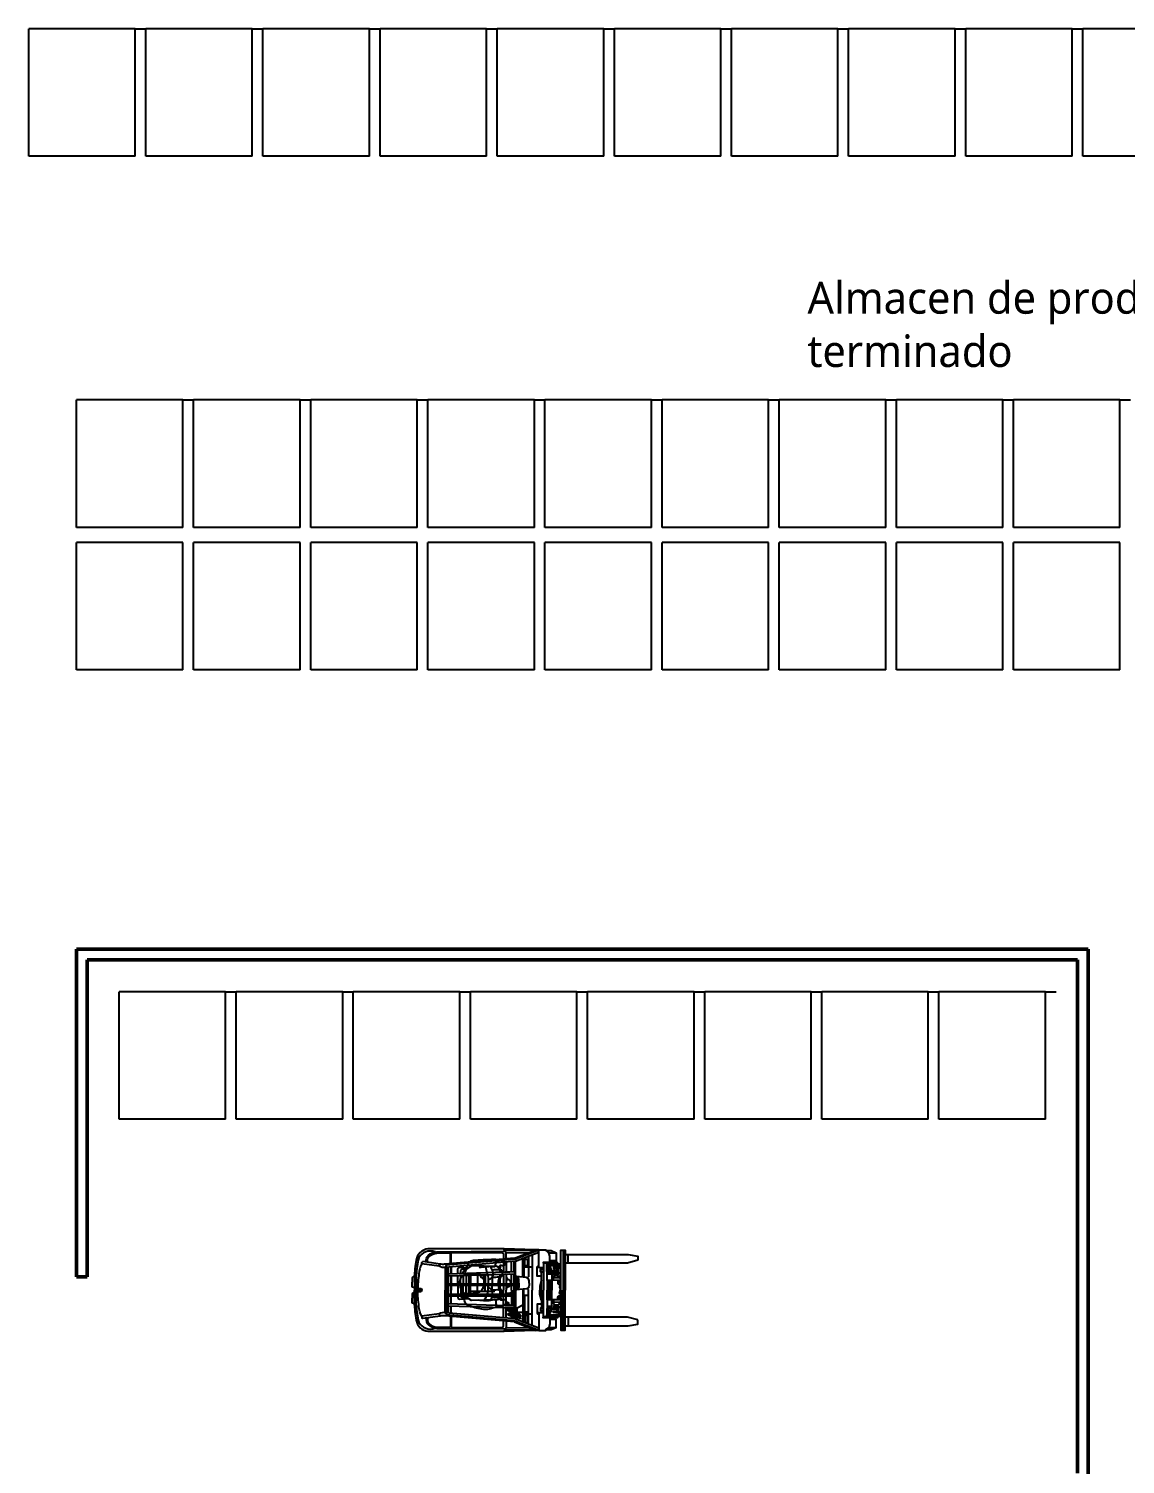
# Model space of a CAD drawing. Header units: millimetres. Extents: x 44692 to 333458, y -26854 to 14445.
# Drawn here: x 315722 to 326021, y -6232 to 7253 of the extents above; entities that cross this region are included whole.
import ezdxf

# ---------------------------------------------------------------- set-up
doc = ezdxf.new("R2010")
doc.units = ezdxf.units.MM
doc.header["$LTSCALE"] = 100
doc.linetypes.add('DASHEDX2', pattern=[3.048, 2.54, -0.508])
for name, color, linetype in [('Area proceso', 90, 'DASHEDX2'), ('Mesas-estantes', 230, 'Continuous'), ('Personal', 171, 'Continuous'), ('rotulo', 211, 'Continuous'), ('Transporte semielaborado', 30, 'Continuous')]:
    doc.layers.add(name, color=color, linetype=linetype)
doc.layers.add('Paredes', color=7, linetype='Continuous', lineweight=50)
doc.styles.add('OpenSans', font='OpenSans-Regular.ttf')

# ---------------------------------------------------------------- blocks, each defined once
blk = doc.blocks.new('pa17-16')
for points, knots in [([(5.558, 2.439), (5.555, 2.422), (5.552, 2.385), (5.549, 2.333), (5.571, 2.26), (5.543, 2.259), (5.503, 2.253), (5.479, 2.243), (5.478, 2.281), (5.45, 2.344), (5.466, 2.423), (5.478, 2.503), (5.512, 2.58), (5.555, 2.585), (5.608, 2.596), (5.634, 2.6)], [0, 0, 0, 0, 0.404899, 0.829805, 1.276298, 1.516647, 1.885942, 2.122553, 2.418487, 2.881882, 3.382407, 3.897515, 4.613825, 5.020942, 5.393355, 5.393355, 5.393355, 5.393355]), ([(5.62, 2.554), (5.619, 2.543), (5.615, 2.525), (5.622, 2.49), (5.635, 2.429), (5.661, 2.406), (5.685, 2.391), (5.732, 2.383), (5.772, 2.384), (5.788, 2.397), (5.802, 2.427), (5.815, 2.416), (5.832, 2.43), (5.838, 2.457), (5.832, 2.504), (5.834, 2.562), (5.814, 2.594), (5.794, 2.628), (5.731, 2.639), (5.704, 2.63), (5.668, 2.626), (5.644, 2.605), (5.623, 2.596), (5.621, 2.567), (5.62, 2.554)], [0, 0, 0, 0, 0.297584, 0.631064, 1.068635, 1.39533, 1.69617, 2.097861, 2.458938, 2.716293, 3.010442, 3.199165, 3.447293, 3.731671, 4.119196, 4.541864, 4.881702, 5.22714, 5.673063, 5.989311, 6.327668, 6.644571, 6.906626, 7.259736, 7.259736, 7.259736, 7.259736]), ([(5.82, 2.585), (5.837, 2.582), (5.882, 2.567), (5.976, 2.542), (5.972, 2.461), (5.979, 2.393), (5.981, 2.315), (5.989, 2.261), (5.969, 2.266), (5.94, 2.266), (5.906, 2.267), (5.901, 2.281), (5.909, 2.318), (5.901, 2.361), (5.902, 2.401), (5.896, 2.424), (5.893, 2.435)], [6.682038, 6.682038, 6.682038, 6.682038, 7.076266, 7.806153, 8.304227, 8.77662, 9.284333, 9.649979, 9.844608, 10.160206, 10.472731, 10.661147, 10.998544, 11.371438, 11.724832, 12.051545, 12.051545, 12.051545, 12.051545]), ([(5.672, 2.399), (5.675, 2.395), (5.684, 2.383), (5.704, 2.372), (5.735, 2.37), (5.774, 2.373), (5.809, 2.387), (5.812, 2.401), (5.814, 2.42)], [0.121052, 0.121052, 0.121052, 0.121052, 0.297289, 0.584433, 0.895396, 1.26174, 1.600834, 1.760925, 1.760925, 1.760925, 1.760925]), ([(5.491, 2.248), (5.494, 2.237), (5.498, 2.215), (5.497, 2.181), (5.512, 2.145), (5.557, 2.147), (5.563, 2.168), (5.55, 2.213), (5.575, 2.2), (5.591, 2.209), (5.574, 2.226), (5.562, 2.234), (5.556, 2.252), (5.556, 2.26)], [0, 0, 0, 0, 0.324329, 0.654038, 0.980089, 1.31306, 1.562526, 1.890179, 2.123217, 2.319335, 2.559559, 2.78492, 3.066636, 3.066636, 3.066636, 3.066636]), ([(5.552, 2.381), (5.573, 2.365), (5.622, 2.34), (5.692, 2.338), (5.795, 2.332), (5.838, 2.352), (5.881, 2.361), (5.902, 2.366)], [0, 0, 0, 0, 0.49262, 0.970296, 1.525877, 1.91054, 2.357805, 2.357805, 2.357805, 2.357805]), ([(5.555, 2.321), (5.56, 2.315), (5.571, 2.304), (5.589, 2.292), (5.625, 2.291), (5.661, 2.297), (5.673, 2.315), (5.686, 2.33), (5.691, 2.338)], [0, 0, 0, 0, 0.262594, 0.520609, 0.853848, 1.185107, 1.43842, 1.738028, 1.738028, 1.738028, 1.738028]), ([(5.587, 2.295), (5.587, 2.288), (5.587, 2.267), (5.588, 2.187), (5.635, 2.19), (5.667, 2.213), (5.661, 2.262), (5.66, 2.288), (5.661, 2.301)], [0.078483, 0.078483, 0.078483, 0.078483, 0.321516, 0.797556, 1.122606, 1.448668, 1.830958, 2.166281, 2.166281, 2.166281, 2.166281]), ([(5.771, 2.336), (5.774, 2.331), (5.779, 2.32), (5.795, 2.295), (5.815, 2.285), (5.861, 2.291), (5.884, 2.306), (5.899, 2.312), (5.906, 2.315)], [0, 0, 0, 0, 0.233477, 0.532145, 0.79329, 1.163492, 1.458071, 1.725911, 1.725911, 1.725911, 1.725911]), ([(5.794, 2.299), (5.795, 2.286), (5.798, 2.261), (5.804, 2.2), (5.826, 2.187), (5.867, 2.191), (5.876, 2.212), (5.872, 2.261), (5.871, 2.286), (5.871, 2.298)], [0, 0, 0, 0, 0.353805, 0.775896, 1.041599, 1.377968, 1.615337, 2.001902, 2.313716, 2.313716, 2.313716, 2.313716]), ([(5.971, 2.265), (5.97, 2.255), (5.969, 2.234), (5.979, 2.202), (5.967, 2.164), (5.922, 2.163), (5.913, 2.183), (5.923, 2.229), (5.899, 2.213), (5.882, 2.221), (5.898, 2.24), (5.908, 2.248), (5.912, 2.262), (5.913, 2.268)], [0.038839, 0.038839, 0.038839, 0.038839, 0.324329, 0.654038, 0.980089, 1.31306, 1.562526, 1.890179, 2.123217, 2.319335, 2.559559, 2.78492, 2.989829, 2.989829, 2.989829, 2.989829])]:
    blk.add_open_spline(points, degree=3, knots=knots)

msp = doc.modelspace()

# ---------------------------------------------------------------- linework, layer by layer
at = {"layer": 'Area proceso'}
for p, q in [((316722.452, 7252.611), (316822.452, 7252.611)), ((317822.452, 7252.611), (317922.452, 7252.611)), ((318922.452, 7252.611), (319022.452, 7252.611)), ((320022.452, 7252.611), (320122.452, 7252.611)), ((321122.452, 7252.611), (321222.452, 7252.611)), ((322222.452, 7252.611), (322322.452, 7252.611)), ((323322.452, 7252.611), (323422.452, 7252.611)), ((324422.452, 7252.611), (324522.452, 7252.611)), ((325522.452, 7252.611), (325622.452, 7252.611)), ((317171.035, 3765.998), (317271.035, 3765.998)), ((318271.035, 3765.998), (318371.035, 3765.998)), ((319371.035, 3765.998), (319471.035, 3765.998)), ((320471.035, 3765.998), (320571.035, 3765.998)), ((321571.035, 3765.998), (321671.035, 3765.998)), ((322671.035, 3765.998), (322771.035, 3765.998)), ((323771.035, 3765.998), (323871.035, 3765.998)), ((324871.035, 3765.998), (324971.035, 3765.998)), ((325971.035, 3765.998), (326071.035, 3765.998)), ((317571.035, -1793.124), (317671.035, -1793.124)), ((318671.035, -1793.124), (318771.035, -1793.124)), ((319771.035, -1793.124), (319871.035, -1793.124)), ((320871.035, -1793.124), (320971.035, -1793.124)), ((321971.035, -1793.124), (322071.035, -1793.124)), ((323071.035, -1793.124), (323171.035, -1793.124)), ((324171.035, -1793.124), (324271.035, -1793.124)), ((325271.035, -1793.124), (325371.035, -1793.124))]:
    msp.add_line(p, q, dxfattribs=at)
at = {"layer": 'Mesas-estantes'}
for p, q in [((316222.452, 7252.611), (315722.452, 7252.611)), ((315722.452, 6053.988), (315722.452, 7252.611)), ((316722.452, 7252.611), (316222.452, 7252.611)), ((316722.452, 6053.988), (316722.452, 7252.611)), ((317322.452, 7252.611), (316822.452, 7252.611)), ((316822.452, 6053.988), (316822.452, 7252.611)), ((317822.452, 7252.611), (317322.452, 7252.611)), ((317822.452, 6053.988), (317822.452, 7252.611)), ((318422.452, 7252.611), (317922.452, 7252.611)), ((317922.452, 6053.988), (317922.452, 7252.611)), ((318922.452, 7252.611), (318422.452, 7252.611)), ((318922.452, 6053.988), (318922.452, 7252.611)), ((319522.452, 7252.611), (319022.452, 7252.611)), ((319022.452, 6053.988), (319022.452, 7252.611)), ((320022.452, 7252.611), (319522.452, 7252.611)), ((320022.452, 6053.988), (320022.452, 7252.611)), ((320622.452, 7252.611), (320122.452, 7252.611)), ((320122.452, 6053.988), (320122.452, 7252.611)), ((321122.452, 7252.611), (320622.452, 7252.611)), ((321122.452, 6053.988), (321122.452, 7252.611)), ((321722.452, 7252.611), (321222.452, 7252.611)), ((321222.452, 6053.988), (321222.452, 7252.611)), ((322222.452, 7252.611), (321722.452, 7252.611)), ((322222.452, 6053.988), (322222.452, 7252.611)), ((322822.452, 7252.611), (322322.452, 7252.611)), ((322322.452, 6053.988), (322322.452, 7252.611)), ((323322.452, 7252.611), (322822.452, 7252.611)), ((323322.452, 6053.988), (323322.452, 7252.611)), ((323922.452, 7252.611), (323422.452, 7252.611)), ((323422.452, 6053.988), (323422.452, 7252.611)), ((324422.452, 7252.611), (323922.452, 7252.611)), ((324422.452, 6053.988), (324422.452, 7252.611)), ((325022.452, 7252.611), (324522.452, 7252.611)), ((324522.452, 6053.988), (324522.452, 7252.611)), ((325522.452, 7252.611), (325022.452, 7252.611)), ((325522.452, 6053.988), (325522.452, 7252.611)), ((326122.452, 7252.611), (325622.452, 7252.611)), ((325622.452, 6053.988), (325622.452, 7252.611)), ((316222.452, 6053.988), (315722.452, 6053.988)), ((316722.452, 6053.988), (316222.452, 6053.988)), ((317322.452, 6053.988), (316822.452, 6053.988)), ((317822.452, 6053.988), (317322.452, 6053.988)), ((318422.452, 6053.988), (317922.452, 6053.988)), ((318922.452, 6053.988), (318422.452, 6053.988)), ((319522.452, 6053.988), (319022.452, 6053.988)), ((320022.452, 6053.988), (319522.452, 6053.988)), ((320622.452, 6053.988), (320122.452, 6053.988)), ((321122.452, 6053.988), (320622.452, 6053.988)), ((321722.452, 6053.988), (321222.452, 6053.988)), ((322222.452, 6053.988), (321722.452, 6053.988)), ((322822.452, 6053.988), (322322.452, 6053.988)), ((323322.452, 6053.988), (322822.452, 6053.988)), ((323922.452, 6053.988), (323422.452, 6053.988)), ((324422.452, 6053.988), (323922.452, 6053.988)), ((325022.452, 6053.988), (324522.452, 6053.988)), ((325522.452, 6053.988), (325022.452, 6053.988)), ((326122.452, 6053.988), (325622.452, 6053.988)), ((316671.035, 3765.998), (316171.035, 3765.998)), ((316171.035, 2567.376), (316171.035, 3765.998)), ((317171.035, 3765.998), (316671.035, 3765.998)), ((317171.035, 2567.376), (317171.035, 3765.998)), ((317771.035, 3765.998), (317271.035, 3765.998)), ((317271.035, 2567.376), (317271.035, 3765.998)), ((318271.035, 3765.998), (317771.035, 3765.998)), ((318271.035, 2567.376), (318271.035, 3765.998)), ((318871.035, 3765.998), (318371.035, 3765.998)), ((318371.035, 2567.376), (318371.035, 3765.998)), ((319371.035, 3765.998), (318871.035, 3765.998)), ((319371.035, 2567.376), (319371.035, 3765.998)), ((319971.035, 3765.998), (319471.035, 3765.998)), ((319471.035, 2567.376), (319471.035, 3765.998)), ((320471.035, 3765.998), (319971.035, 3765.998)), ((320471.035, 2567.376), (320471.035, 3765.998)), ((321071.035, 3765.998), (320571.035, 3765.998)), ((320571.035, 2567.376), (320571.035, 3765.998)), ((321571.035, 3765.998), (321071.035, 3765.998)), ((321571.035, 2567.376), (321571.035, 3765.998)), ((322171.035, 3765.998), (321671.035, 3765.998)), ((321671.035, 2567.376), (321671.035, 3765.998)), ((322671.035, 3765.998), (322171.035, 3765.998)), ((322671.035, 2567.376), (322671.035, 3765.998)), ((323271.035, 3765.998), (322771.035, 3765.998)), ((322771.035, 2567.376), (322771.035, 3765.998)), ((323771.035, 3765.998), (323271.035, 3765.998)), ((323771.035, 2567.376), (323771.035, 3765.998)), ((324371.035, 3765.998), (323871.035, 3765.998)), ((323871.035, 2567.376), (323871.035, 3765.998)), ((324871.035, 3765.998), (324371.035, 3765.998)), ((324871.035, 2567.376), (324871.035, 3765.998)), ((325471.035, 3765.998), (324971.035, 3765.998)), ((324971.035, 2567.376), (324971.035, 3765.998)), ((325971.035, 3765.998), (325471.035, 3765.998)), ((325971.035, 2567.376), (325971.035, 3765.998)), ((316671.035, 2567.376), (316171.035, 2567.376)), ((317171.035, 2567.376), (316671.035, 2567.376)), ((317771.035, 2567.376), (317271.035, 2567.376)), ((318271.035, 2567.376), (317771.035, 2567.376)), ((318871.035, 2567.376), (318371.035, 2567.376)), ((319371.035, 2567.376), (318871.035, 2567.376)), ((319971.035, 2567.376), (319471.035, 2567.376)), ((320471.035, 2567.376), (319971.035, 2567.376)), ((321071.035, 2567.376), (320571.035, 2567.376)), ((321571.035, 2567.376), (321071.035, 2567.376)), ((322171.035, 2567.376), (321671.035, 2567.376)), ((322671.035, 2567.376), (322171.035, 2567.376)), ((323271.035, 2567.376), (322771.035, 2567.376)), ((323771.035, 2567.376), (323271.035, 2567.376)), ((324371.035, 2567.376), (323871.035, 2567.376)), ((324871.035, 2567.376), (324371.035, 2567.376)), ((325471.035, 2567.376), (324971.035, 2567.376)), ((325971.035, 2567.376), (325471.035, 2567.376)), ((316671.035, 2427.529), (316171.035, 2427.529)), ((316171.035, 1228.906), (316171.035, 2427.529)), ((317171.035, 2427.529), (316671.035, 2427.529)), ((317171.035, 1228.906), (317171.035, 2427.529)), ((317771.035, 2427.529), (317271.035, 2427.529)), ((317271.035, 1228.906), (317271.035, 2427.529)), ((318271.035, 2427.529), (317771.035, 2427.529)), ((318271.035, 1228.906), (318271.035, 2427.529)), ((318871.035, 2427.529), (318371.035, 2427.529)), ((318371.035, 1228.906), (318371.035, 2427.529)), ((319371.035, 2427.529), (318871.035, 2427.529)), ((319371.035, 1228.906), (319371.035, 2427.529)), ((319971.035, 2427.529), (319471.035, 2427.529)), ((319471.035, 1228.906), (319471.035, 2427.529)), ((320471.035, 2427.529), (319971.035, 2427.529)), ((320471.035, 1228.906), (320471.035, 2427.529)), ((321071.035, 2427.529), (320571.035, 2427.529)), ((320571.035, 1228.906), (320571.035, 2427.529)), ((321571.035, 2427.529), (321071.035, 2427.529)), ((321571.035, 1228.906), (321571.035, 2427.529)), ((322171.035, 2427.529), (321671.035, 2427.529)), ((321671.035, 1228.906), (321671.035, 2427.529)), ((322671.035, 2427.529), (322171.035, 2427.529)), ((322671.035, 1228.906), (322671.035, 2427.529)), ((323271.035, 2427.529), (322771.035, 2427.529)), ((322771.035, 1228.906), (322771.035, 2427.529)), ((323771.035, 2427.529), (323271.035, 2427.529)), ((323771.035, 1228.906), (323771.035, 2427.529)), ((324371.035, 2427.529), (323871.035, 2427.529)), ((323871.035, 1228.906), (323871.035, 2427.529)), ((324871.035, 2427.529), (324371.035, 2427.529)), ((324871.035, 1228.906), (324871.035, 2427.529)), ((325471.035, 2427.529), (324971.035, 2427.529)), ((324971.035, 1228.906), (324971.035, 2427.529)), ((325971.035, 2427.529), (325471.035, 2427.529)), ((325971.035, 1228.906), (325971.035, 2427.529)), ((316671.035, 1228.906), (316171.035, 1228.906)), ((317171.035, 1228.906), (316671.035, 1228.906)), ((317771.035, 1228.906), (317271.035, 1228.906)), ((318271.035, 1228.906), (317771.035, 1228.906)), ((318871.035, 1228.906), (318371.035, 1228.906)), ((319371.035, 1228.906), (318871.035, 1228.906)), ((319971.035, 1228.906), (319471.035, 1228.906)), ((320471.035, 1228.906), (319971.035, 1228.906)), ((321071.035, 1228.906), (320571.035, 1228.906)), ((321571.035, 1228.906), (321071.035, 1228.906)), ((322171.035, 1228.906), (321671.035, 1228.906)), ((322671.035, 1228.906), (322171.035, 1228.906)), ((323271.035, 1228.906), (322771.035, 1228.906)), ((323771.035, 1228.906), (323271.035, 1228.906)), ((324371.035, 1228.906), (323871.035, 1228.906)), ((324871.035, 1228.906), (324371.035, 1228.906)), ((325471.035, 1228.906), (324971.035, 1228.906)), ((325971.035, 1228.906), (325471.035, 1228.906)), ((317071.035, -1793.124), (316571.035, -1793.124)), ((316571.035, -2991.747), (316571.035, -1793.124)), ((317571.035, -1793.124), (317071.035, -1793.124)), ((317571.035, -2991.747), (317571.035, -1793.124)), ((318171.035, -1793.124), (317671.035, -1793.124)), ((317671.035, -2991.747), (317671.035, -1793.124)), ((318671.035, -1793.124), (318171.035, -1793.124)), ((318671.035, -2991.747), (318671.035, -1793.124)), ((319271.035, -1793.124), (318771.035, -1793.124)), ((318771.035, -2991.747), (318771.035, -1793.124)), ((319771.035, -1793.124), (319271.035, -1793.124)), ((319771.035, -2991.747), (319771.035, -1793.124)), ((320371.035, -1793.124), (319871.035, -1793.124)), ((319871.035, -2991.747), (319871.035, -1793.124)), ((320871.035, -1793.124), (320371.035, -1793.124)), ((320871.035, -2991.747), (320871.035, -1793.124)), ((321471.035, -1793.124), (320971.035, -1793.124)), ((320971.035, -2991.747), (320971.035, -1793.124)), ((321971.035, -1793.124), (321471.035, -1793.124)), ((321971.035, -2991.747), (321971.035, -1793.124)), ((322571.035, -1793.124), (322071.035, -1793.124)), ((322071.035, -2991.747), (322071.035, -1793.124)), ((323071.035, -1793.124), (322571.035, -1793.124)), ((323071.035, -2991.747), (323071.035, -1793.124)), ((323671.035, -1793.124), (323171.035, -1793.124)), ((323171.035, -2991.747), (323171.035, -1793.124)), ((324171.035, -1793.124), (323671.035, -1793.124)), ((324171.035, -2991.747), (324171.035, -1793.124)), ((324771.035, -1793.124), (324271.035, -1793.124)), ((324271.035, -2991.747), (324271.035, -1793.124)), ((325271.035, -1793.124), (324771.035, -1793.124)), ((325271.035, -2991.747), (325271.035, -1793.124)), ((317071.035, -2991.747), (316571.035, -2991.747)), ((317571.035, -2991.747), (317071.035, -2991.747)), ((318171.035, -2991.747), (317671.035, -2991.747)), ((318671.035, -2991.747), (318171.035, -2991.747)), ((319271.035, -2991.747), (318771.035, -2991.747)), ((319771.035, -2991.747), (319271.035, -2991.747)), ((320371.035, -2991.747), (319871.035, -2991.747)), ((320871.035, -2991.747), (320371.035, -2991.747)), ((321471.035, -2991.747), (320971.035, -2991.747)), ((321971.035, -2991.747), (321471.035, -2991.747)), ((322571.035, -2991.747), (322071.035, -2991.747)), ((323071.035, -2991.747), (322571.035, -2991.747)), ((323671.035, -2991.747), (323171.035, -2991.747)), ((324171.035, -2991.747), (323671.035, -2991.747)), ((324771.035, -2991.747), (324271.035, -2991.747)), ((325271.035, -2991.747), (324771.035, -2991.747))]:
    msp.add_line(p, q, dxfattribs=at)
at = {"layer": 'Paredes'}
for p, q in [((316171.035, -1493.124), (316171.035, -1393.124)), ((316171.035, -1393.124), (325571.035, -1393.124)), ((325571.035, -1393.124), (325671.035, -1393.124)), ((325671.035, -1393.124), (325671.035, -6416.242)), ((316171.035, -4471.27), (316171.035, -1493.124)), ((316271.035, -1493.124), (325571.035, -1493.124)), ((316271.035, -1493.124), (316271.035, -4471.27)), ((325571.035, -1793.124), (325571.035, -1493.124)), ((325571.035, -1493.124), (325571.035, -6316.242)), ((316271.035, -4471.27), (316171.035, -4471.27))]:
    msp.add_line(p, q, dxfattribs=at)
at = {"layer": 'Transporte semielaborado'}
for p, q in [((320187.443, -4207.186), (319491.94, -4207.186)), ((320283.796, -4296.212), (319629.488, -4352.863)), ((320478.473, -4217.665), (320187.443, -4207.186)), ((320363.525, -4474.594), (320363.525, -4298.745)), ((320417.457, -4277.767), (320417.457, -4470.677)), ((320512.781, -4217.665), (320478.473, -4217.665)), ((320294.138, -4325.507), (319632.082, -4382.828)), ((319632.082, -4382.828), (319632.082, -4595.832)), ((319662.518, -4380.193), (319662.518, -4595.832)), ((320283.295, -4425.464), (319662.518, -4445.854)), ((320283.295, -4445.039), (319662.518, -4465.43)), ((320294.138, -4460.072), (320294.138, -4325.507)), ((320373.732, -4381.291), (320373.732, -4475.666)), ((319344.311, -4454.307), (319344.311, -4595.832)), ((319362.591, -4454.307), (319362.591, -4595.832)), ((320206.855, -4474.521), (320218.667, -4496.059)), ((320206.855, -4493.298), (320211.808, -4501.98)), ((320206.855, -4568.291), (320211.808, -4559.609)), ((320206.855, -4587.067), (320218.667, -4565.53)), ((320256.325, -4525.983), (320246.054, -4525.983)), ((320256.325, -4535.606), (320246.076, -4535.606)), ((320308.096, -4525.983), (320294.138, -4525.983)), ((320308.106, -4535.606), (320294.138, -4535.606)), ((320398.368, -4478.252), (320300.96, -4468.026)), ((320398.368, -4583.337), (320300.96, -4593.563)), ((319344.311, -4737.356), (319344.311, -4595.832)), ((319362.591, -4737.356), (319362.591, -4595.832)), ((319632.082, -4808.835), (319632.082, -4595.832)), ((319662.518, -4811.47), (319662.518, -4595.832)), ((320294.138, -4601.517), (320294.138, -4736.082)), ((320363.525, -4586.995), (320363.525, -4892.919)), ((320373.732, -4822.945), (320373.732, -4585.923)), ((320417.457, -4913.897), (320417.457, -4590.912)), ((320283.796, -4895.451), (319629.488, -4838.801)), ((320294.138, -4866.156), (319632.082, -4808.835)), ((320283.295, -4746.624), (319662.518, -4726.233)), ((320283.295, -4766.2), (319662.518, -4745.809)), ((320253.177, -4745.634), (320228.23, -4721.452)), ((320256.325, -4791.239), (320243.262, -4781.871)), ((320256.325, -4829.681), (320246.394, -4822.559)), ((320294.138, -4731.591), (320294.138, -4866.156)), ((320351.524, -4840.966), (320294.138, -4785.339)), ((320347.421, -4856.572), (320294.138, -4818.358)), ((320342.559, -4850.214), (320351.524, -4840.966)), ((320187.443, -4984.477), (319491.94, -4984.477)), ((320478.473, -4973.998), (320180.594, -4984.477)), ((320321.953, -4876.749), (320294.138, -4856.8)), ((320339.914, -4867.039), (320347.421, -4856.572)), ((320512.781, -4973.998), (320478.473, -4973.998))]:
    msp.add_line(p, q, dxfattribs=at)
for points in [[(319457.419, -4333.213, -0.29174969), (319476.014, -4268.891, -0.172494081), (319553.875, -4235.599), (320197.709, -4230.734)], [(319471.567, -4335.218, -0.325315952), (319484.483, -4278.292, -0.172083713), (319554.327, -4248.247), (319684.422, -4247.264)], [(319689.792, -4247.224), (320166.796, -4243.619, -0.416428404), (320180.475, -4257.195), (320180.475, -4305.158)], [(320512.781, -4378.334), (320512.781, -4217.665), (320579.64, -4217.665), (320579.64, -4224.028), (320628.989, -4224.028), (320675.154, -4244.709), (320675.154, -4320.005), (320644.377, -4335.383), (320556.273, -4335.383, 1), (320556.273, -4344.067, 0.574725905)], [(319414.292, -4349.257, 0.128393173), (319387.469, -4444.239, 0.039514736), (319376.114, -4595.832, -1.638148121)], [(319414.292, -4349.257, -0.472690394), (319425.247, -4328.653, 10.017511621)], [(319632.082, -4382.828, -0.174403033), (319577.634, -4372.41), (319414.292, -4349.257)], [(319627.401, -4353.117, -0.103685363), (319587.477, -4351.648), (319425.247, -4328.653)], [(319577.634, -4372.41, -0.32735928), (319587.477, -4351.648, -0.32735928)], [(319632.082, -4382.828, 1.046942262), (319627.401, -4353.117, 0.119336662)], [(319752.069, -4442.913), (319752.237, -4397.976, -0.402828584), (319768.56, -4381.17), (319854.119, -4385.699)], [(320150.171, -4429.836), (320151.293, -4403.763, 0.427925372), (320121.426, -4373.916), (319880.446, -4368.812), (319817.008, -4409.503, 0.455962165), (319801.48, -4441.29)], [(320537.307, -4463.636), (320497.393, -4463.636), (320497.393, -4378.334, -1), (320512.781, -4378.334), (320512.781, -4384.697), (320556.273, -4384.697)], [(319344.311, -4469.079, 0.53388347), (319322.328, -4491.425), (319322.328, -4520.968)], [(319344.311, -4572.858, -0.53388347), (319322.328, -4550.511), (319322.328, -4520.968)], [(319384.328, -4595.832), (319384.557, -4581.717), (319407.011, -4581.717, -0.23093741), (319407.011, -4581.717, 1.427368872)], [(319384.328, -4595.832), (319384.557, -4581.717), (319407.011, -4581.717, -0.23093741), (319407.011, -4581.717, 1.427368872)], [(319407.011, -4609.947, 0.43681901), (319407.011, -4581.717, 1.028628327)], [(319407.011, -4581.717, -0.43681901), (319407.011, -4609.947, -1.028628327)], [(320325.461, -4530.794), (320325.461, -4497.529, 0.24620148), (320314.998, -4477.568, 0.052450359), (320298.786, -4467.78, 0.052450359)], [(320325.461, -4530.794), (320325.461, -4564.06, -0.24620148), (320314.998, -4584.021, -0.051997491), (320298.934, -4593.739, -0.051997491)], [(320422.007, -4530.794), (320422.007, -4510.361, 0.293847418), (320398.368, -4478.252, 0.108404505)], [(320422.007, -4530.794), (320422.007, -4551.227, -0.290128044), (320398.643, -4583.308, -0.108404505)], [(320650.2, -4503.849), (320651.275, -4469.475, -0.300444388), (320657.643, -4460.46, -0.188214261), (320698.501, -4460.46, -0.040172044), (320706.61, -4464.401), (320706.61, -4481.67), (320720.802, -4481.67)], [(320720.802, -4563.189), (320710.627, -4563.189, 0.662964921), (320706.167, -4570.889, -0.074694225), (320712.096, -4584.939), (320712.096, -4595.832)], [(319344.311, -4618.805, 0.53388347), (319322.328, -4641.152), (319322.328, -4670.695)], [(319344.311, -4722.584, -0.53388347), (319322.328, -4700.238), (319322.328, -4670.695)], [(319414.292, -4842.407, -0.128393173), (319387.469, -4747.425, -0.039514736), (319376.114, -4595.832, 1.638148121)], [(319384.328, -4595.832), (319384.557, -4609.947), (319407.011, -4609.947, 0.23093741), (319407.011, -4609.947, -1.427368872)], [(319384.328, -4595.832), (319384.557, -4609.947), (319407.011, -4609.947, 0.23093741), (319407.011, -4609.947, -1.427368872)], [(319752.197, -4652.824), (319752.237, -4663.613, 0.402828584), (319768.56, -4680.419), (319854.119, -4675.89)], [(320151.078, -4652.824), (320151.293, -4657.826, -0.427925372), (320121.426, -4687.672), (319880.446, -4692.777), (319818.159, -4652.824)], [(320650.2, -4687.814), (320651.275, -4722.189, 0.300444388), (320657.643, -4731.203, 0.188214261), (320698.501, -4731.203, 0.040172044), (320706.61, -4727.263), (320706.61, -4709.993), (320720.802, -4709.993)], [(320720.802, -4628.474), (320710.627, -4628.474, -0.662964921), (320706.167, -4620.774, 0.074694225), (320712.096, -4606.724), (320712.096, -4595.832)], [(319414.292, -4842.407, 0.472690394), (319425.247, -4863.011, -10.017511621)], [(319632.082, -4808.835, 0.174403033), (319577.634, -4819.254), (319414.292, -4842.407)], [(319627.401, -4838.546, 0.103685363), (319587.477, -4840.015), (319425.247, -4863.011)], [(319577.634, -4819.254, 0.32735928), (319587.477, -4840.015, 0.32735928)], [(319632.082, -4808.835, -1.046942262), (319627.401, -4838.546, -0.119336662)], [(320537.307, -4728.027), (320497.393, -4728.027), (320497.393, -4813.329, 1), (320512.781, -4813.329), (320512.781, -4806.966), (320556.273, -4806.966)], [(320512.781, -4813.329), (320512.781, -4973.998), (320579.64, -4973.998), (320579.64, -4967.635), (320628.989, -4967.635), (320675.154, -4946.955), (320675.154, -4871.658), (320644.377, -4856.28), (320556.273, -4856.28, -1), (320556.273, -4847.596, -0.574725905)], [(319457.419, -4858.45, 0.29174969), (319476.014, -4922.772, 0.172494081), (319553.875, -4956.064), (320197.709, -4960.929)], [(319471.567, -4856.445, 0.325315952), (319484.483, -4913.372, 0.172083713), (319554.327, -4943.416), (319684.422, -4944.399)], [(319689.792, -4944.44), (320166.796, -4948.044, 0.416428404), (320180.475, -4934.468), (320180.475, -4886.506)]]:
    msp.add_lwpolyline(points, format="xyb", dxfattribs=at)
for points in [[(320286.534, -4305.474), (319644.545, -4362.648)], [(319685.183, -4348.04), (319684.422, -4247.264)], [(319685.183, -4348.04), (319684.422, -4247.264)], [(319690.553, -4348), (319689.792, -4247.224)], [(320180.594, -4207.186), (320206.855, -4243.317)], [(320478.473, -4220.489), (320191.344, -4221.976)], [(320206.855, -4243.317), (320424.004, -4241.676)], [(320206.855, -4302.874), (320206.855, -4243.317)], [(320283.796, -4296.212), (320485.733, -4217.665)], [(320286.534, -4305.474), (320512.781, -4219.25)], [(320294.214, -4325.704), (320512.781, -4240.689)], [(320451.788, -4381.291), (320373.732, -4381.291), (320373.732, -4294.774)], [(320451.788, -4264.413), (320451.788, -4595.832)], [(320579.64, -4224.028), (320607.764, -4244.709)], [(320617.315, -4335.383), (320617.846, -4278.645), (320607.764, -4244.709), (320675.154, -4244.709)], [(320720.802, -4595.832), (320720.802, -4220.519), (320740.809, -4220.519), (320740.809, -4595.832)], [(320740.809, -4220.519), (320761.505, -4220.519), (320761.505, -4595.832)], [(320761.505, -4260.765), (320740.809, -4260.765)], [(320761.505, -4260.765), (321353.764, -4260.765), (321442.413, -4276.622), (321442.413, -4315.917)], [(320789.445, -4342.114), (320789.445, -4260.765)], [(319645.277, -4381.686), (319645.277, -4595.832)], [(319685.411, -4378.211), (319685.411, -4445.102)], [(319685.411, -4378.211), (319685.411, -4445.102)], [(319690.781, -4378.211), (319690.781, -4445.102)], [(319780.862, -4441.967), (319781.421, -4413.794), (319782.411, -4402.425), (319796.261, -4396.988), (319833.231, -4399.097)], [(320150.171, -4467.158), (320150.171, -4449.412)], [(320180.475, -4335.348), (320180.475, -4428.841)], [(320180.475, -4448.417), (320180.475, -4538.839)], [(320206.855, -4333.064), (320206.855, -4427.974)], [(320206.855, -4447.55), (320206.855, -4538.839)], [(320256.325, -4426.35), (320256.325, -4328.781)], [(320256.325, -4538.839), (320256.325, -4445.925)], [(320277.122, -4326.98), (320277.122, -4425.666)], [(320277.122, -4445.242), (320277.122, -4538.839)], [(320283.295, -4425.464), (320283.295, -4445.039)], [(320537.19, -4425.993), (320529.229, -4426.018), (320529.229, -4403.256), (320556.273, -4403.256)], [(320537.721, -4595.832), (320537.19, -4425.993), (320556.273, -4425.993)], [(320590.783, -4504.334), (320589.474, -4343.797), (320556.273, -4344.067), (320556.273, -4595.832)], [(320589.474, -4343.797), (320689.879, -4343.797), (320689.879, -4335.383), (320644.377, -4335.383)], [(320675.154, -4320.005), (320617.459, -4320.005)], [(320694.882, -4395.78), (320689.93, -4413.041), (320681.869, -4413.271), (320678.3, -4417.759), (320646.633, -4417.759), (320639.263, -4412.811), (320632.239, -4412.811), (320628.209, -4409.014), (320628.209, -4395.665), (320622.887, -4400.038)], [(320622.887, -4433.714), (320631.318, -4433.294), (320640.185, -4421.326), (320696.033, -4421.326), (320698.682, -4415.227), (320698.682, -4402.339), (320694.882, -4395.78)], [(320636.418, -4442.431), (320636.418, -4595.832)], [(320662.294, -4397.161), (320664.366, -4384.734), (320652.16, -4384.734), (320652.16, -4397.161), (320662.294, -4397.161)], [(320662.294, -4397.161), (320672.203, -4389.868), (320672.203, -4384.734), (320683.181, -4384.734), (320677.692, -4384.734), (320677.692, -4396.545), (320669.479, -4396.545)], [(320685.785, -4409.934), (320685.669, -4400.728), (320682.215, -4397.622), (320675.651, -4408.438), (320685.785, -4409.934)], [(320720.802, -4383.106), (320709.91, -4383.106), (320709.91, -4356.593), (320720.802, -4356.593)], [(320761.505, -4342.114), (320740.809, -4342.114)], [(320761.505, -4372.447), (320740.809, -4372.447)], [(320761.505, -4381.41), (320740.809, -4381.41)], [(320761.505, -4422.773), (320740.809, -4422.773)], [(320761.505, -4431.735), (320740.809, -4431.735)], [(321347.21, -4342.114), (320761.505, -4342.114)], [(321442.413, -4315.917), (321347.21, -4342.114), (321347.21, -4342.114)], [(320283.295, -4538.839), (319662.518, -4538.839)], [(320283.295, -4554.133), (319662.518, -4554.133)], [(319685.411, -4464.678), (319685.411, -4538.839)], [(319685.411, -4464.678), (319685.411, -4538.839)], [(319685.411, -4554.133), (319685.411, -4595.832)], [(319685.411, -4554.133), (319685.411, -4595.832)], [(319690.781, -4464.678), (319690.781, -4538.839)], [(319690.781, -4554.133), (319690.781, -4595.832)], [(319751.742, -4530.794), (319751.997, -4462.491)], [(319751.742, -4530.794), (319751.772, -4538.839)], [(319751.829, -4554.133), (319752.14, -4637.53)], [(319779.099, -4530.794), (319780.474, -4461.555)], [(319779.099, -4530.794), (319779.259, -4538.839)], [(319779.563, -4554.133), (319781.218, -4637.53)], [(319801.48, -4460.865), (319801.48, -4530.794)], [(319801.48, -4538.839), (319801.48, -4530.794)], [(319801.48, -4637.53), (319801.48, -4554.133)], [(319831.786, -4459.87), (319831.786, -4530.794)], [(319831.786, -4538.839), (319831.786, -4530.794)], [(319831.786, -4637.53), (319831.786, -4554.133)], [(319854.849, -4459.112), (319854.849, -4530.794)], [(319854.849, -4538.839), (319854.849, -4530.794)], [(319854.849, -4637.53), (319854.849, -4554.133)], [(319872.175, -4458.543), (319872.175, -4530.794)], [(319872.175, -4538.839), (319872.175, -4530.794)], [(319872.175, -4637.53), (319872.175, -4554.133)], [(319938.731, -4456.357), (319938.731, -4530.794)], [(319938.731, -4538.839), (319938.731, -4530.794)], [(319938.731, -4608.09), (319938.731, -4554.133)], [(320008.992, -4454.049), (320008.992, -4530.794)], [(320008.992, -4538.839), (320008.992, -4530.794)], [(320008.992, -4608.09), (320008.992, -4554.133)], [(320074.034, -4451.913), (320074.034, -4530.794)], [(320074.034, -4538.839), (320074.034, -4530.794)], [(320074.034, -4609.676), (320074.034, -4554.133)], [(320150.171, -4538.839), (320150.171, -4484.835)], [(320150.171, -4576.578), (320150.171, -4554.133)], [(320180.475, -4554.133), (320180.475, -4595.832)], [(320206.855, -4554.133), (320206.855, -4595.832)], [(320256.325, -4595.832), (320256.325, -4554.133)], [(320277.122, -4554.133), (320277.122, -4595.832)], [(320283.295, -4538.839), (320283.295, -4554.133)], [(320294.138, -4460.072), (320294.138, -4530.794)], [(320294.138, -4601.517), (320294.138, -4530.794)], [(320537.421, -4499.886), (320521.136, -4558.15), (320521.136, -4595.832)], [(320720.802, -4503.273), (320590.783, -4504.334), (320590.783, -4595.832)], [(320603.496, -4504.23), (320603.496, -4595.832)], [(320622.063, -4504.078), (320622.063, -4595.832)], [(320706.61, -4481.67), (320650.738, -4479.923)], [(320691.069, -4503.516), (320691.073, -4533.106), (320708.583, -4544.241), (320720.802, -4544.241)], [(320720.802, -4517.198), (320704.321, -4503.407)], [(320761.505, -4468.963), (320740.809, -4468.963)], [(320761.505, -4477.925), (320740.809, -4477.925)], [(320761.505, -4520.667), (320740.809, -4520.667)], [(320761.505, -4529.629), (320740.809, -4529.629)], [(320761.505, -4572.372), (320740.809, -4572.372)], [(320761.505, -4581.334), (320740.809, -4581.334)], [(319645.277, -4809.977), (319645.277, -4595.832)], [(320283.295, -4637.53), (319662.518, -4637.53)], [(320283.295, -4652.824), (319662.518, -4652.824)], [(319685.411, -4637.53), (319685.411, -4595.832)], [(319685.411, -4637.53), (319685.411, -4595.832)], [(319685.411, -4726.985), (319685.411, -4652.824)], [(319685.411, -4726.985), (319685.411, -4652.824)], [(319690.781, -4637.53), (319690.781, -4595.832)], [(319690.781, -4726.985), (319690.781, -4652.824)], [(319781.859, -4652.824), (319782.411, -4659.164), (319796.261, -4664.601), (319833.231, -4662.492)], [(320100.954, -4608.09), (319882.188, -4608.09)], [(320150.171, -4631.753), (320150.171, -4594.267)], [(320150.171, -4631.753), (320150.42, -4637.53)], [(320180.475, -4637.53), (320180.475, -4595.832)], [(320180.475, -4743.246), (320180.475, -4652.824)], [(320206.855, -4637.53), (320206.855, -4595.832)], [(320206.855, -4744.113), (320206.855, -4652.824)], [(320256.325, -4595.832), (320256.325, -4621.682)], [(320256.325, -4621.682), (320256.325, -4637.53)], [(320256.325, -4652.824), (320256.325, -4745.738)], [(320277.122, -4637.53), (320277.122, -4595.832)], [(320277.122, -4746.421), (320277.122, -4652.824)], [(320283.295, -4652.824), (320283.295, -4637.53)], [(320451.788, -4927.25), (320451.788, -4595.832)], [(320537.421, -4691.778), (320521.136, -4633.513), (320521.136, -4595.832)], [(320537.721, -4595.832), (320537.19, -4765.67), (320556.273, -4765.67)], [(320590.783, -4687.33), (320589.474, -4847.867), (320556.273, -4847.596), (320556.273, -4595.832)], [(320720.802, -4688.39), (320590.783, -4687.33), (320590.783, -4595.832)], [(320603.496, -4687.433), (320603.496, -4595.832)], [(320622.063, -4687.585), (320622.063, -4595.832)], [(320636.418, -4749.232), (320636.418, -4595.832)], [(320706.61, -4709.993), (320650.738, -4711.74)], [(320691.069, -4688.148), (320691.073, -4658.558), (320708.583, -4647.422), (320720.802, -4647.422)], [(320720.802, -4674.465), (320704.321, -4688.256)], [(320720.802, -4595.832), (320720.802, -4971.145), (320740.809, -4971.145), (320740.809, -4595.832)], [(320740.809, -4971.145), (320761.505, -4971.145), (320761.505, -4595.832)], [(320761.505, -4610.329), (320740.809, -4610.329)], [(320761.505, -4619.291), (320740.809, -4619.291)], [(320761.505, -4662.034), (320740.809, -4662.034)], [(320761.505, -4670.996), (320740.809, -4670.996)], [(320761.505, -4713.738), (320740.809, -4713.738)], [(320286.534, -4886.19), (319644.545, -4829.015)], [(319685.183, -4843.623), (319684.422, -4944.399)], [(319685.183, -4843.623), (319684.422, -4944.399)], [(319685.411, -4813.452), (319685.411, -4746.561)], [(319685.411, -4813.452), (319685.411, -4746.561)], [(319690.553, -4843.663), (319689.792, -4944.44)], [(319690.781, -4813.452), (319690.781, -4746.561)], [(320180.475, -4856.315), (320180.475, -4762.822)], [(320206.855, -4858.599), (320206.855, -4763.689)], [(320234.022, -4745.005), (320219.265, -4730.7)], [(320256.325, -4807.09), (320235.755, -4792.337)], [(320256.325, -4845.532), (320238.888, -4833.026)], [(320256.325, -4766.624), (320254.926, -4765.268)], [(320256.325, -4765.314), (320256.325, -4862.882)], [(320277.122, -4864.683), (320277.122, -4765.997)], [(320283.295, -4766.2), (320283.295, -4746.624)], [(320342.559, -4850.214), (320294.138, -4803.277)], [(320339.914, -4867.039), (320294.138, -4834.208)], [(320310.248, -4872.196), (320310.282, -4845.787)], [(320310.302, -4829.951), (320310.316, -4818.96)], [(320310.339, -4801.044), (320310.389, -4762.582), (320363.525, -4733.647)], [(320363.525, -4804.994), (320314.414, -4804.994)], [(320451.788, -4822.945), (320373.732, -4822.945), (320373.732, -4896.889)], [(320537.19, -4765.67), (320529.229, -4765.645), (320529.229, -4788.407), (320556.273, -4788.407)], [(320589.474, -4847.867), (320689.879, -4847.867), (320689.879, -4856.28), (320644.377, -4856.28)], [(320622.887, -4757.949), (320631.318, -4758.37), (320640.185, -4770.337), (320696.033, -4770.337), (320698.682, -4776.436), (320698.682, -4789.324), (320694.882, -4795.883)], [(320694.882, -4795.883), (320689.93, -4778.622), (320681.869, -4778.392), (320678.3, -4773.904), (320646.633, -4773.904), (320639.263, -4778.852), (320632.239, -4778.852), (320628.209, -4782.65), (320628.209, -4795.998), (320622.887, -4791.625)], [(320662.294, -4794.502), (320664.366, -4806.93), (320652.16, -4806.93), (320652.16, -4794.502), (320662.294, -4794.502)], [(320662.294, -4794.502), (320672.203, -4801.796), (320672.203, -4806.93), (320683.181, -4806.93), (320677.692, -4806.93), (320677.692, -4795.118), (320669.479, -4795.118)], [(320685.785, -4781.729), (320685.669, -4790.935), (320682.215, -4794.042), (320675.651, -4783.225), (320685.785, -4781.729)], [(320720.802, -4808.557), (320709.91, -4808.557), (320709.91, -4835.07), (320720.802, -4835.07)], [(320761.505, -4722.701), (320740.809, -4722.701)], [(320761.505, -4759.928), (320740.809, -4759.928)], [(320761.505, -4768.89), (320740.809, -4768.89)], [(320761.505, -4810.254), (320740.809, -4810.254)], [(320761.505, -4819.216), (320740.809, -4819.216)], [(320761.505, -4849.549), (320740.809, -4849.549)], [(321347.21, -4849.549), (320761.505, -4849.549)], [(320789.445, -4849.549), (320789.445, -4930.898)], [(321442.413, -4875.746), (321347.21, -4849.549), (321347.21, -4849.549)], [(320180.594, -4984.477), (320206.855, -4948.347)], [(320478.473, -4971.174), (320191.344, -4969.688)], [(320206.855, -4888.79), (320206.855, -4948.347)], [(320206.855, -4948.347), (320424.004, -4949.987)], [(320283.796, -4895.451), (320485.733, -4973.998)], [(320286.534, -4886.19), (320512.781, -4972.413)], [(320294.214, -4865.959), (320512.781, -4950.974)], [(320579.64, -4967.635), (320607.764, -4946.955)], [(320617.315, -4856.28), (320617.846, -4913.018), (320607.764, -4946.955), (320675.154, -4946.955)], [(320675.154, -4871.658), (320617.459, -4871.658)], [(320761.505, -4930.898), (320740.809, -4930.898)], [(320761.505, -4930.898), (321353.764, -4930.898), (321442.413, -4915.042), (321442.413, -4875.746)]]:
    msp.add_lwpolyline(points, dxfattribs=at)
for points in [[(320407.465, -4368.413), (320382.45, -4368.413), (320382.45, -4304.782), (320407.465, -4304.782)], [(320689.879, -4357.654), (320589.643, -4357.654), (320589.643, -4364.55), (320689.879, -4364.55)], [(320622.887, -4442.431), (320590.278, -4442.371), (320589.79, -4382.582), (320622.887, -4382.582)], [(320596.355, -4424.997), (320590.136, -4424.994), (320589.79, -4382.582), (320596.355, -4382.582)], [(320636.418, -4442.431), (320590.279, -4442.431), (320590.279, -4442.431), (320636.418, -4442.431)], [(320622.887, -4424.997), (320596.355, -4424.997), (320596.355, -4405.907), (320622.887, -4405.907)], [(320611.109, -4382.582), (320603.739, -4382.582), (320603.739, -4396.471), (320611.109, -4396.471)], [(320606.338, -4442.431), (320622.887, -4442.431), (320622.887, -4424.997), (320606.338, -4424.997)], [(320703.808, -4446.143), (320652.337, -4446.143), (320652.337, -4430.235), (320703.808, -4430.235)], [(320689.879, -4343.797), (320689.879, -4343.797), (320689.879, -4357.654), (320689.879, -4357.654)], [(320709.91, -4388.939), (320695.583, -4388.939), (320695.583, -4350.76), (320709.91, -4350.76)], [(320380.279, -4644.35), (320412.76, -4644.35), (320412.76, -4804.486), (320380.279, -4804.486)], [(320407.465, -4835.223), (320382.45, -4835.223), (320382.45, -4898.854), (320407.465, -4898.854)], [(320689.879, -4834.01), (320589.643, -4834.01), (320589.643, -4827.113), (320689.879, -4827.113)], [(320622.887, -4749.232), (320590.278, -4749.293), (320589.79, -4809.081), (320622.887, -4809.081)], [(320596.355, -4766.667), (320590.136, -4766.67), (320589.79, -4809.081), (320596.355, -4809.081)], [(320636.418, -4749.232), (320590.279, -4749.232), (320590.279, -4749.232), (320636.418, -4749.232)], [(320622.887, -4766.667), (320596.355, -4766.667), (320596.355, -4785.756), (320622.887, -4785.756)], [(320611.109, -4809.081), (320603.739, -4809.081), (320603.739, -4795.192), (320611.109, -4795.192)], [(320606.338, -4749.232), (320622.887, -4749.232), (320622.887, -4766.667), (320606.338, -4766.667)], [(320703.808, -4745.52), (320652.337, -4745.52), (320652.337, -4761.428), (320703.808, -4761.428)], [(320689.879, -4847.867), (320689.879, -4847.867), (320689.879, -4834.01), (320689.879, -4834.01)], [(320709.91, -4802.724), (320695.583, -4802.724), (320695.583, -4840.903), (320709.91, -4840.903)]]:
    msp.add_lwpolyline(points, close=True, dxfattribs=at)
for centre, radius in [((320702.746, -4520.91), 5.329), ((319396.535, -4595.633), 6.863), ((319396.535, -4596.03), 6.863), ((320218.212, -4719.7), 11.051), ((320702.746, -4670.754), 5.329), ((320232.211, -4781.87), 11.051), ((320235.343, -4822.559), 11.051)]:
    msp.add_circle(centre, radius, dxfattribs=at)
for centre, radius, start, end in [((320323.5, -4509.822), 980.761, 167.3159825, 176.7551135), ((320341.78, -4509.822), 980.761, 167.3159825, 176.7551135), ((319486.113, -4332.353), 125.302, 87.3344536, 162.4032423), ((319493.358, -4351.403), 122.445, 68.427947, 152.2929369), ((320177.216, -4466.383), 12.404, 74.7647051, 136.6296328), ((320301.756, -4460.44), 7.628, 177.23547, 264.0067629), ((320403.329, -4462.914), 16.121, 252.0785656, 331.2114963), ((320403.329, -4598.675), 16.121, 28.7885037, 107.9214344), ((320177.216, -4595.206), 12.404, 223.3703672, 285.2352949), ((320301.756, -4601.149), 7.628, 95.9932371, 182.76453), ((320323.5, -4681.841), 980.761, 183.2448865, 192.6840175), ((320341.78, -4681.841), 980.761, 183.2448865, 192.6840175), ((319482.021, -4862.315), 120.505, 196.8228056, 274.7214384), ((319493.358, -4840.26), 122.445, 207.7070631, 291.572053)]:
    msp.add_arc(centre, radius, start, end, dxfattribs=at)
at = {"layer": 'Transporte semielaborado', "extrusion": (0, 0, -1)}
for start_param, end_param in [(1.498188003, 2.447844277), (2.86345869, 3.368597376), (6.782070835, 7.636379381), (4.002870838, 5.429484973), (5.933058898, 6.477468483)]:
    msp.add_ellipse((320224.333, -4530.794), major_axis=(0.35, -106.735), ratio=0.864837928, start_param=start_param, end_param=end_param, dxfattribs=at)
at = {"layer": 'Transporte semielaborado'}
for points, knots in [([(320140.751, -4538.839), (320140.059, -4529.04), (320140.622, -4519.117), (320144.784, -4497.047), (320149.241, -4485.142), (320161.598, -4464.291), (320168.199, -4457.865), (320168.861, -4457.215)], [1.492566747, 1.492566747, 1.492566747, 1.492566747, 1.789220965, 1.789220965, 2.175062953, 2.175062953, 2.559793281, 2.559793281, 2.559793281, 2.559793281]), ([(320168.199, -4603.724), (320162.519, -4597.711), (320157.516, -4590.771), (320148.613, -4574.234), (320145.042, -4564.392), (320142.885, -4554.133)], [0.7441190243, 0.7441190243, 0.7441190243, 0.7441190243, 1.0175369894, 1.0175369894, 1.3365222791, 1.3365222791, 1.3365222791, 1.3365222791]), ([(320206.855, -4509.772), (320207.049, -4509.354), (320207.247, -4508.946), (320208.455, -4506.559), (320209.531, -4504.831), (320211.032, -4502.797), (320211.394, -4502.334), (320211.758, -4501.892)], [2.0690704582, 2.0690704582, 2.0690704582, 2.0690704582, 2.1042990861, 2.1042990861, 2.2800719677, 2.2800719677, 2.3350386277, 2.3350386277, 2.3350386277, 2.3350386277]), ([(320211.808, -4559.609), (320210.675, -4558.228), (320209.552, -4556.627), (320208.388, -4554.619), (320208.251, -4554.378), (320208.116, -4554.133)], [7.0973812133, 7.0973812133, 7.0973812133, 7.0973812133, 7.2671634056, 7.2671634056, 7.2899599773, 7.2899599773, 7.2899599773, 7.2899599773]), ([(320218.63, -4495.992), (320219.51, -4495.518), (320220.327, -4495.177), (320221.904, -4494.664), (320222.61, -4494.527), (320224.074, -4494.392), (320224.794, -4494.405), (320226.247, -4494.597), (320226.964, -4494.761), (320228.731, -4495.399), (320229.739, -4495.869), (320231.825, -4497.156), (320232.876, -4497.932), (320235.58, -4500.4), (320237.251, -4502.293), (320239.851, -4506.141), (320240.859, -4507.908), (320242.728, -4511.92), (320243.567, -4514.13), (320245.152, -4519.529), (320245.769, -4522.765), (320246.374, -4529.582), (320246.345, -4533.103), (320245.91, -4537.254), (320245.807, -4538.05), (320245.686, -4538.839)], [2.708089015, 2.708089015, 2.708089015, 2.708089015, 2.870192692, 2.870192692, 3.064181557, 3.064181557, 3.258170421, 3.258170421, 3.446667917, 3.446667917, 3.635165412, 3.635165412, 3.812717718, 3.812717718, 4.053091067, 4.053091067, 4.221295186, 4.221295186, 4.389499305, 4.389499305, 4.61343605, 4.61343605, 4.837372795, 4.837372795, 4.891167409, 4.891167409, 4.891167409, 4.891167409]), ([(320240.644, -4554.133), (320240.049, -4555.22), (320239.425, -4556.239), (320237.18, -4559.546), (320235.452, -4561.465), (320232.368, -4564.216), (320230.87, -4565.189), (320228.241, -4566.503), (320227.194, -4566.824), (320225.591, -4567.121), (320225.009, -4567.173), (320224.452, -4567.175), (320223.65, -4567.177), (320222.795, -4567.079), (320221.289, -4566.686), (320220.7, -4566.488), (320219.591, -4566.008), (320219.139, -4565.788), (320218.667, -4565.53)], [5.27964365, 5.27964365, 5.27964365, 5.27964365, 5.380861554, 5.380861554, 5.629644511, 5.629644511, 5.878427469, 5.878427469, 6.127210427, 6.127210427, 6.283185307, 6.283185307, 6.283185307, 6.507748746, 6.507748746, 6.644104049, 6.644104049, 6.729187247, 6.729187247, 6.729187247, 6.729187247]), ([(320294.138, -4476.423), (320299.679, -4486.186), (320303.74, -4497.148), (320308.496, -4521.065), (320308.87, -4534.097), (320305.353, -4559.327), (320301.464, -4571.513), (320295.242, -4583.356), (320294.698, -4584.352), (320294.138, -4585.336)], [4.134726897, 4.134726897, 4.134726897, 4.134726897, 4.490114881, 4.490114881, 4.875956869, 4.875956869, 5.261798857, 5.261798857, 5.297677426, 5.297677426, 5.297677426, 5.297677426]), ([(320256.325, -4621.682), (320252.661, -4623.454), (320248.898, -4624.919), (320238.395, -4628.054), (320231.526, -4629.072), (320224.655, -4629.094), (320218.683, -4629.114), (320212.708, -4628.381), (320206.855, -4626.91)], [5.8903195642, 5.8903195642, 5.8903195642, 5.8903195642, 6.0334828332, 6.0334828332, 6.2831853072, 6.2831853072, 6.2831853072, 6.5002185996, 6.5002185996, 6.5002185996, 6.5002185996])]:
    msp.add_open_spline(points, degree=3, knots=knots, dxfattribs=at)

# ---------------------------------------------------------------- block references
at = {"layer": 'Personal', "xscale": 898.8601545170811, "yscale": 898.8601545170811, "zscale": 898.8601545170811, "rotation": 89.37471537981372}
msp.add_blockref('pa17-16', (322083.986, -9706.772), dxfattribs=at)

# ---------------------------------------------------------------- texts
at = {"layer": 'rotulo', "insert": (323036.033, 4875.347), "char_height": 300, "width": 4729.62284, "attachment_point": 1, "style": 'OpenSans'}
msp.add_mtext('Almacen de producto terminado', dxfattribs=at)

doc.saveas('drawing.dxf')
